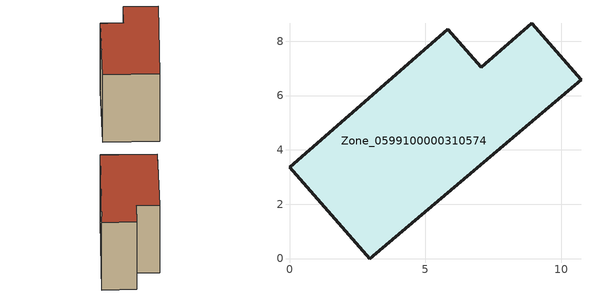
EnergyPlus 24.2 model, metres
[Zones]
Zone_0599100000310574
 floor ground (C_G): 2.95,0 0,3.36 5.82,8.45 7.06,7.04 8.91,8.66 10.73,6.58 z0
 wall outside (C_F): 2.95,0 10.73,6.58 8.91,8.66 7.06,7.04 5.82,8.45 0,3.36 2.95,0 z0:6.18
 roof outside (C_R): 0,3.36 2.95,0 10.73,6.58 8.91,8.66 7.06,7.04 5.82,8.45 z6.18
[BUILDING]
Pand.0599100000310574: North Axis=0; Terrain=City; Loads Convergence Tolerance Value=0.04; Temperature Convergence Tolerance Value=0.4; Solar Distribution=FullExterior; Maximum Number of Warmup Days=25; Minimum Number of Warmup Days=1
[Site:Location]
Rotterdam.The.Hague.AP_ZH_NLD Design_Conditions: Latitude=51.96; Longitude=4.45; Time Zone=1; Elevation=-4.5
[SITE:GROUNDTEMPERATURE:BUILDINGSURFACE]
18, 18, 18, 18, 18, 18, 18, 18, 18, 18, 18, 18
[MATERIAL] Thermal Absorptance=0.9; Solar Absorptance=0.7; Visible Absorptance=0.7
Name | Roughness | Thickness | Conductivity | Density | Specific Heat
G.TI.1946 | MediumSmooth | 0.15 | 1 | 540 | 1210
F.TI.1946 | Rough | 0.3 | 0.857143 | 1920 | 840
R.TI.1946 | MediumRough | 0.2 | 0.1 | 1500 | 1000
[CONSTRUCTION]
C_G: G.TI.1946
C_F: F.TI.1946
C_R: R.TI.1946
[ZONE]
Zone_0599100000310574: Type=1; Multiplier=1; Ceiling Height=Autocalculate; Volume=Autocalculate; Floor Area=autocalculate; Part of Total Floor Area=Yes
[ZONEINFILTRATION:DESIGNFLOWRATE]
Infil_Zone_0599100000310574: Zone or ZoneList or Space or SpaceList=Zone_0599100000310574; Schedule=AlwaysOn; Design Flow Rate Calculation Method=Flow/Area; Flow Rate per Floor Area=0.003; Constant Term Coefficient=1; Temperature Term Coefficient=0; Velocity Term Coefficient=0; Velocity Squared Term Coefficient=0
[HVACTEMPLATE:ZONE:IDEALLOADSAIRSYSTEM]
Zone_0599100000310574: Maximum Heating Supply Air Temperature=50; Minimum Cooling Supply Air Temperature=13; Maximum Heating Supply Air Humidity Ratio=0.0156; Minimum Cooling Supply Air Humidity Ratio=0.0077; Heating Limit=NoLimit; Cooling Limit=NoLimit; Dehumidification Control Type=ConstantSensibleHeatRatio; Cooling Sensible Heat Ratio=0.7; Dehumidification Setpoint=60; Humidification Control Type=None; Humidification Setpoint=30; Outdoor Air Method=None; Outdoor Air Flow Rate per Person=0.00944; Outdoor Air Flow Rate per Zone Floor Area=0; Outdoor Air Flow Rate per Zone=0; Demand Controlled Ventilation Type=None; Outdoor Air Economizer Type=NoEconomizer; Heat Recovery Type=None; Sensible Heat Recovery Effectiveness=0.7; Latent Heat Recovery Effectiveness=0.65
[ZONECONTROL:THERMOSTAT]
ThermostatControl_Zone_0599100000310574: Zone or ZoneList=Zone_0599100000310574; Control Type Schedule=DualSetpointControlType; Control 1=Thermostat_Zone_0599100000310574; Temperature Difference Between Cutout And Setpoint=0
[THERMOSTATSETPOINT:DUALSETPOINT]
Thermostat_Zone_0599100000310574: Heating Setpoint Temperature Schedule=HeatingSetpoint_Zone_0599100000310574; Cooling Setpoint Temperature Schedule=CoolingSetpoint_Zone_0599100000310574
[SCHEDULE:COMPACT]
HeatingSetpoint_Zone_0599100000310574: Through: 12/31, For: AllDays, Until: 24:00, 21
CoolingSetpoint_Zone_0599100000310574: Through: 12/31, For: AllDays, Until: 24:00, 24
DualSetpointControlType: Through: 12/31, For: AllDays, Until: 24:00, 4
AlwaysOn: Through: 12/31, For: AllDays, Until: 24:00, 1
